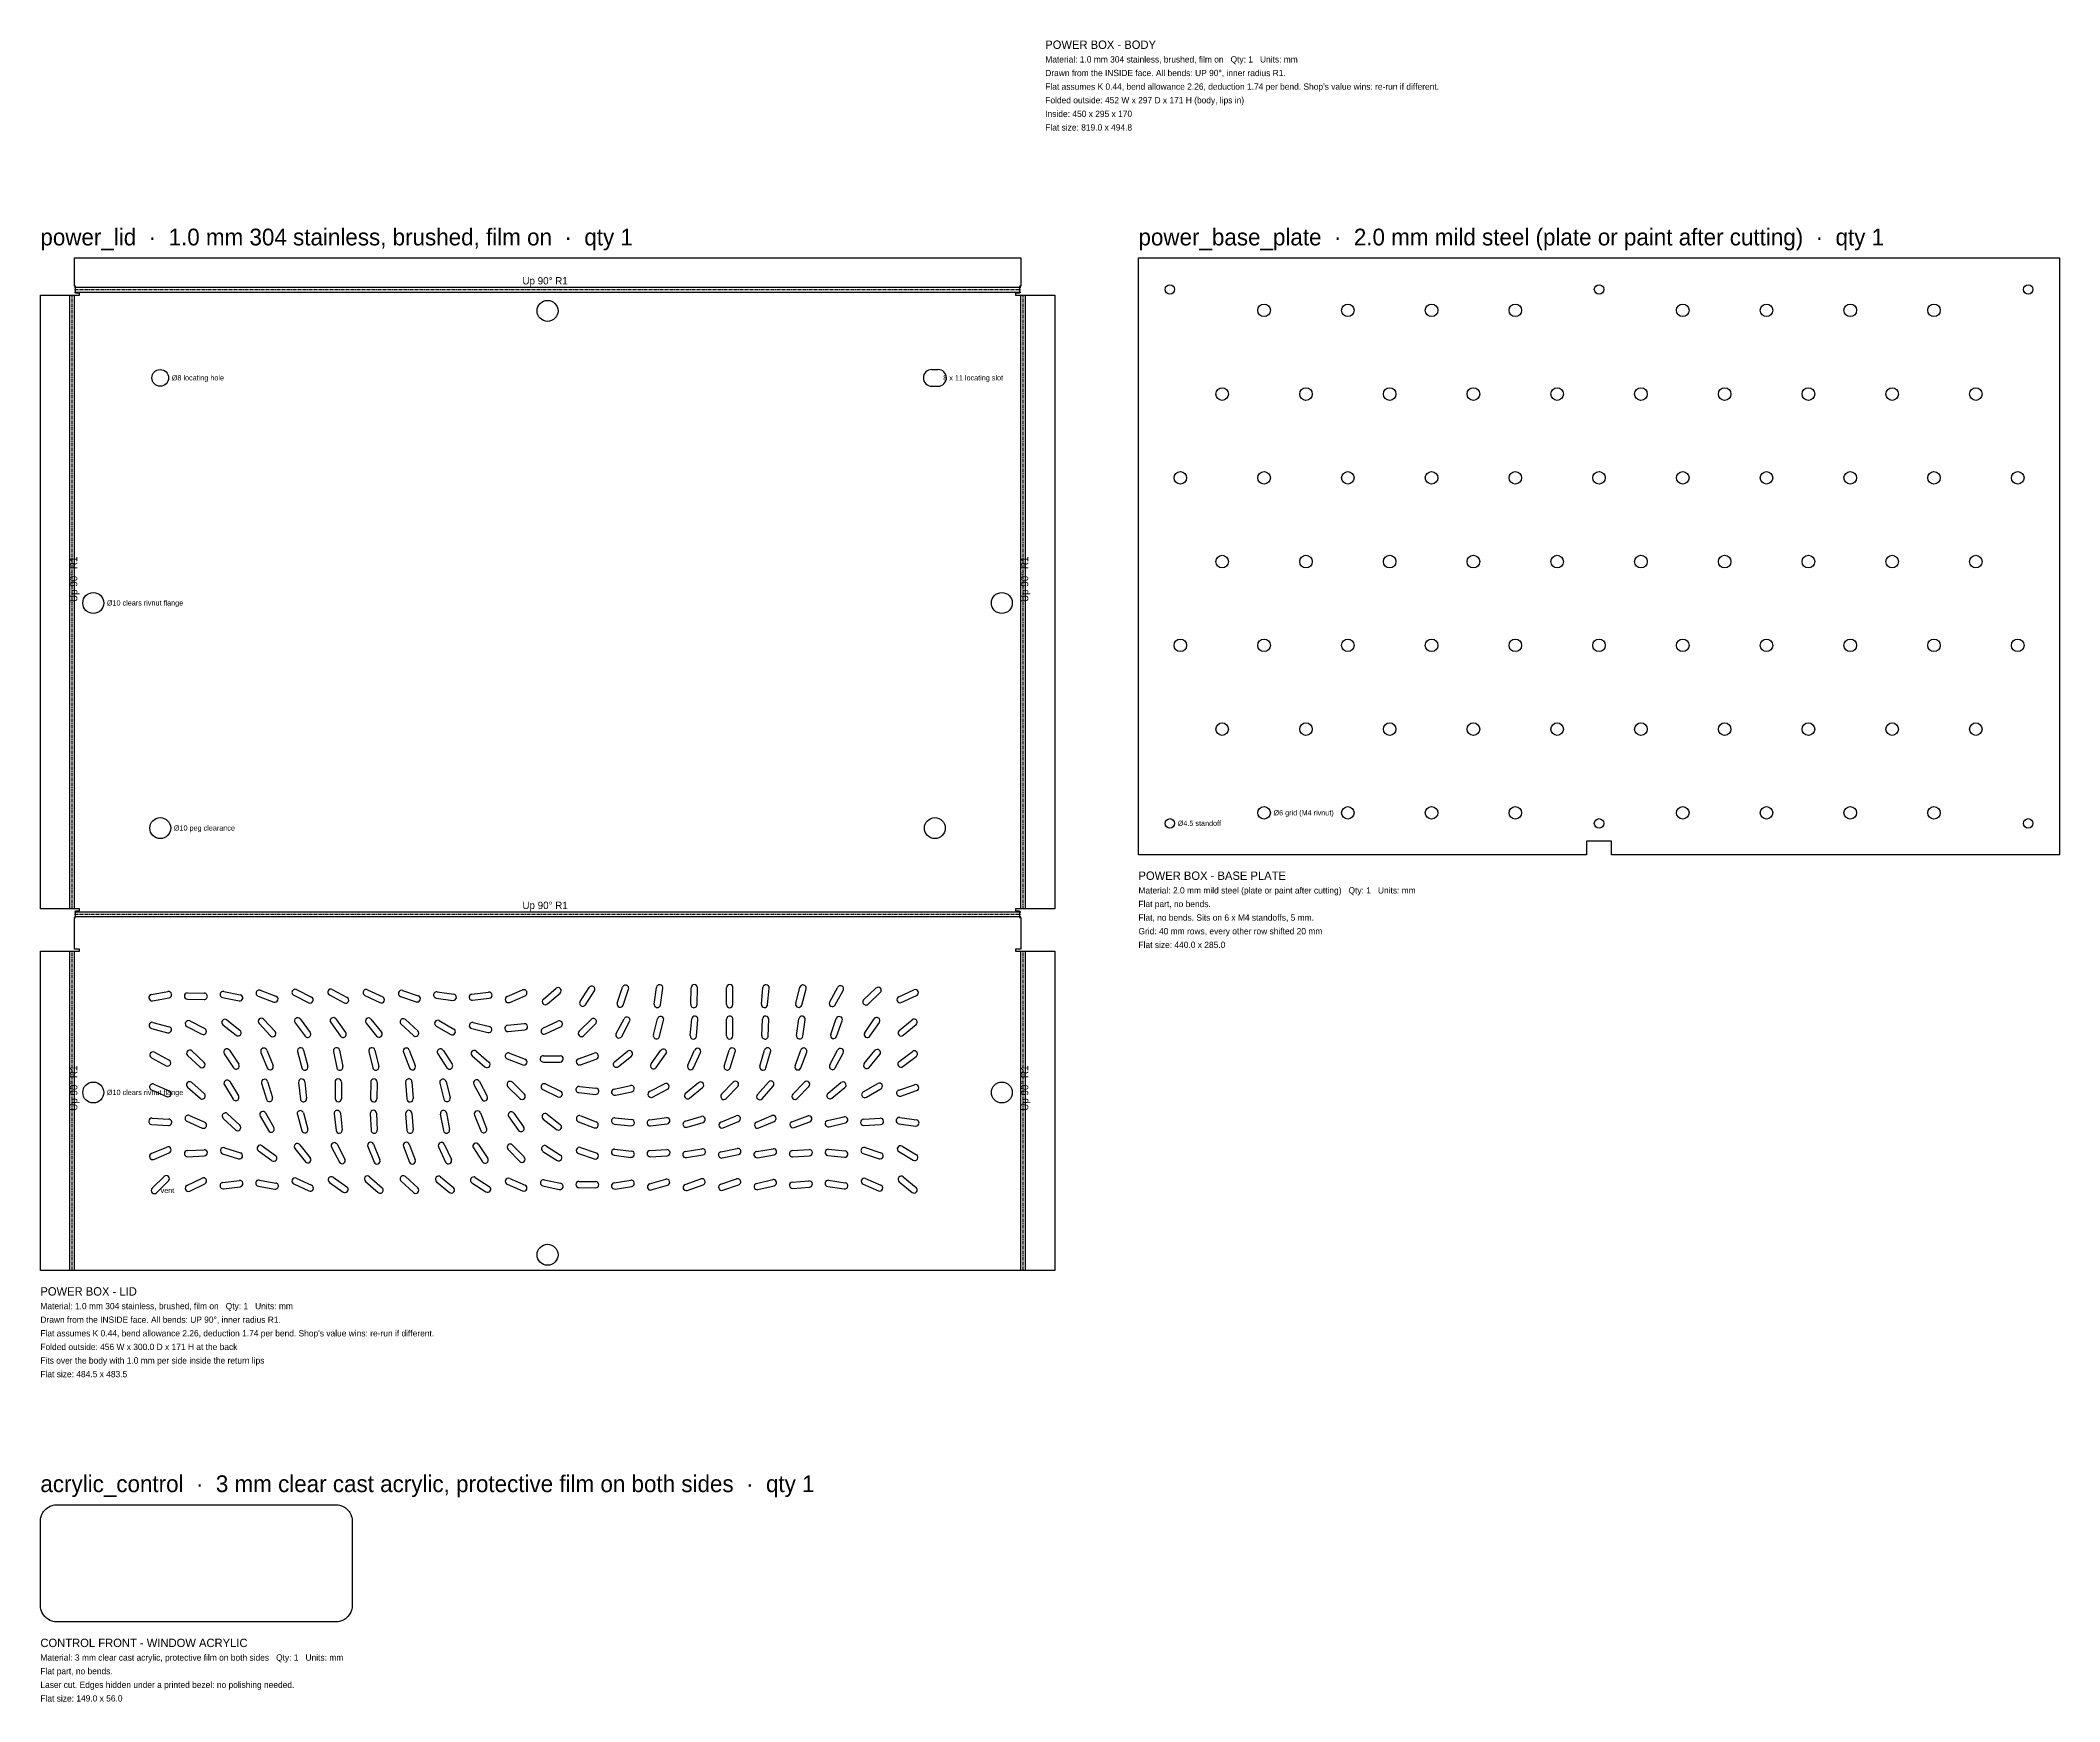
# Model space of a CAD drawing. Header units: millimetres. Extents: x 0 to 1608, y -1843 to 53.
# Drawn here: x 0 to 965, y -1843 to -1049 of the extents above; entities that cross this region are included whole.
import ezdxf

# ---------------------------------------------------------------- set-up
doc = ezdxf.new("R2010")
doc.units = ezdxf.units.MM
doc.linetypes.add('CENTER2', pattern=[2.541, 1.587, -0.318, 0.318, -0.318])
for name, color, linetype in [('Bend Center', 1, 'CENTER2'), ('Bend Notes', 3, 'CONTINUOUS'), ('Leaders', 5, 'CONTINUOUS'), ('Part Labels', 2, 'Continuous'), ('Title', 7, 'CONTINUOUS'), ('Visible', 7, 'CONTINUOUS'), ('Visible Narrow', 8, 'CONTINUOUS')]:
    doc.layers.add(name, color=color, linetype=linetype)

msp = doc.modelspace()

# ---------------------------------------------------------------- linework, layer by layer
at = {"layer": 'Bend Center'}
for p, q in [((15.13, -1464.05), (15.13, -1171.05)), ((16.26, -1168.41), (468.26, -1168.41)), ((469.39, -1464.05), (469.39, -1171.05)), ((16.26, -1466.68), (468.26, -1466.68)), ((15.13, -1636.81), (15.13, -1484.31)), ((469.39, -1636.81), (469.39, -1484.31))]:
    msp.add_line(p, q, dxfattribs=at)
at = {"layer": 'Visible'}
for p, q in [((16.26, -1166.78), (16.26, -1153.28)), ((16.26, -1153.28), (468.26, -1153.28)), ((468.26, -1153.28), (468.26, -1166.78)), ((524.52, -1438.28), (524.52, -1153.28)), ((524.52, -1153.28), (964.52, -1153.28)), ((964.52, -1153.28), (964.52, -1438.28)), ((16.76, -1166.78), (16.26, -1166.78)), ((16.76, -1170.05), (16.76, -1166.78)), ((468.26, -1166.78), (467.76, -1166.78)), ((467.76, -1166.78), (467.76, -1170.05)), ((0, -1464.05), (0, -1171.05)), ((0, -1171.05), (13.5, -1171.05)), ((13.5, -1171.05), (14, -1171.05)), ((14, -1171.05), (16.26, -1171.05)), ((16.26, -1171.05), (18.76, -1171.05)), ((18.76, -1170.05), (16.76, -1170.05)), ((18.76, -1171.05), (18.76, -1170.05)), ((467.76, -1170.05), (465.76, -1170.05)), ((465.76, -1170.05), (465.76, -1171.05)), ((465.76, -1171.05), (468.26, -1171.05)), ((468.26, -1171.05), (470.52, -1171.05)), ((470.52, -1171.05), (471.02, -1171.05)), ((471.02, -1171.05), (484.52, -1171.05)), ((484.52, -1171.05), (484.52, -1464.05)), ((425.76, -1206.55), (428.76, -1206.55)), ((425.76, -1214.55), (428.76, -1214.55)), ((750.52, -1431.78), (738.52, -1431.78)), ((738.52, -1431.78), (738.52, -1438.28)), ((750.52, -1438.28), (750.52, -1431.78)), ((738.52, -1438.28), (524.52, -1438.28)), ((964.52, -1438.28), (750.52, -1438.28)), ((13.5, -1464.05), (0, -1464.05)), ((14, -1464.05), (13.5, -1464.05)), ((16.26, -1464.05), (14, -1464.05)), ((18.76, -1464.05), (16.26, -1464.05)), ((16.76, -1468.31), (16.76, -1465.05)), ((16.76, -1465.05), (18.76, -1465.05)), ((18.76, -1465.05), (18.76, -1464.05)), ((468.26, -1464.05), (465.76, -1464.05)), ((465.76, -1464.05), (465.76, -1465.05)), ((465.76, -1465.05), (467.76, -1465.05)), ((467.76, -1465.05), (467.76, -1468.31)), ((470.52, -1464.05), (468.26, -1464.05)), ((471.02, -1464.05), (470.52, -1464.05)), ((484.52, -1464.05), (471.02, -1464.05)), ((16.26, -1483.31), (16.26, -1468.31)), ((16.26, -1468.31), (16.76, -1468.31)), ((467.76, -1468.31), (468.26, -1468.31)), ((468.26, -1468.31), (468.26, -1483.31)), ((0, -1636.81), (0, -1484.31)), ((0, -1484.31), (13.5, -1484.31)), ((13.5, -1484.31), (14, -1484.31)), ((14, -1484.31), (16.26, -1484.31)), ((18.76, -1483.31), (16.26, -1483.31)), ((16.26, -1484.31), (18.76, -1484.31)), ((18.76, -1484.31), (18.76, -1483.31)), ((468.26, -1483.31), (465.76, -1483.31)), ((465.76, -1483.31), (465.76, -1484.31)), ((465.76, -1484.31), (468.26, -1484.31)), ((468.26, -1484.31), (470.52, -1484.31)), ((470.52, -1484.31), (471.02, -1484.31)), ((471.02, -1484.31), (484.52, -1484.31)), ((484.52, -1484.31), (484.52, -1636.81)), ((53.06, -1505.02), (60.94, -1503.64)), ((70.29, -1504.24), (78.29, -1504.38)), ((87.64, -1503.54), (95.48, -1505.14)), ((105.04, -1503.01), (112.53, -1505.8)), ((122.34, -1502.69), (129.51, -1506.23)), ((139.45, -1502.59), (146.5, -1506.38)), ((156.31, -1502.72), (163.52, -1506.2)), ((172.96, -1503.1), (180.53, -1505.68)), ((189.5, -1503.78), (197.43, -1504.86)), ((206.12, -1504.78), (214.06, -1503.86)), ((222.99, -1506), (230.35, -1502.85)), ((240.25, -1507.27), (246.33, -1502.07)), ((242.2, -1509.55), (248.28, -1504.35)), ((257.83, -1508.35), (262.17, -1501.63)), ((260.35, -1509.98), (264.69, -1503.26)), ((275.57, -1509.12), (278.11, -1501.54)), ((278.41, -1510.08), (280.95, -1502.49)), ((293.24, -1509.57), (294.31, -1501.64)), ((296.21, -1509.97), (297.29, -1502.05)), ((310.65, -1509.77), (310.87, -1501.77)), ((313.65, -1509.85), (313.87, -1501.85)), ((327.72, -1509.79), (327.8, -1501.79)), ((330.72, -1509.82), (330.8, -1501.82)), ((344.41, -1509.66), (345.12, -1501.69)), ((347.4, -1509.93), (348.11, -1501.96)), ((360.79, -1509.29), (362.83, -1501.56)), ((363.69, -1510.06), (365.73, -1502.32)), ((377.02, -1508.58), (380.88, -1501.58)), ((379.64, -1510.03), (383.51, -1503.03)), ((393.33, -1507.48), (399.12, -1501.96)), ((395.4, -1509.65), (401.19, -1504.13)), ((410, -1506.08), (417.29, -1502.8)), ((53.58, -1507.98), (61.46, -1506.59)), ((70.24, -1507.24), (78.24, -1507.38)), ((87.04, -1506.47), (94.88, -1508.08)), ((103.99, -1505.82), (111.49, -1508.61)), ((121.01, -1505.38), (128.18, -1508.92)), ((138.03, -1505.24), (145.08, -1509.02)), ((155.01, -1505.42), (162.21, -1508.9)), ((171.99, -1505.94), (179.56, -1508.52)), ((189.1, -1506.75), (197.02, -1507.83)), ((206.46, -1507.76), (214.41, -1506.84)), ((224.18, -1508.76), (231.53, -1505.61)), ((411.23, -1508.82), (418.53, -1505.53)), ((53.01, -1521.22), (60.74, -1523.29)), ((53.78, -1518.33), (61.51, -1520.39)), ((70.02, -1520.33), (77.15, -1523.96)), ((71.38, -1517.66), (78.51, -1521.28)), ((87.19, -1519.52), (93.48, -1524.46)), ((89.04, -1517.16), (95.33, -1522.1)), ((104.44, -1518.89), (109.88, -1524.76)), ((106.65, -1516.85), (112.08, -1522.73)), ((121.65, -1518.52), (126.48, -1524.9)), ((124.05, -1516.71), (128.87, -1523.09)), ((138.71, -1518.43), (143.38, -1524.93)), ((141.15, -1516.68), (145.81, -1523.18)), ((155.58, -1518.65), (160.62, -1524.86)), ((157.91, -1516.76), (162.95, -1522.97)), ((172.3, -1519.2), (178.19, -1524.62)), ((174.34, -1516.99), (180.22, -1522.42)), ((189.05, -1520.11), (195.98, -1524.1)), ((190.55, -1517.51), (197.48, -1521.5)), ((206.02, -1521.33), (213.8, -1523.2)), ((206.73, -1518.41), (214.5, -1520.29)), ((223.14, -1519.68), (231.11, -1518.94)), ((223.42, -1522.67), (231.38, -1521.93)), ((240, -1521.15), (247.24, -1517.75)), ((241.28, -1523.87), (248.52, -1520.46)), ((257.36, -1522.54), (263.06, -1516.93)), ((259.46, -1524.68), (265.16, -1519.07)), ((275.05, -1523.63), (278.83, -1516.57)), ((277.7, -1525.04), (281.47, -1517.99)), ((292.82, -1524.32), (294.79, -1516.56)), ((295.73, -1525.05), (297.7, -1517.3)), ((310.43, -1524.67), (311.11, -1516.69)), ((313.42, -1524.92), (314.1, -1516.95)), ((327.72, -1524.79), (327.81, -1516.79)), ((330.71, -1524.82), (330.81, -1516.83)), ((344.63, -1524.75), (344.9, -1516.76)), ((347.63, -1524.86), (347.9, -1516.86)), ((361.19, -1524.55), (362.36, -1516.63)), ((364.16, -1524.98), (365.33, -1517.07)), ((377.52, -1524.08), (380.18, -1516.54)), ((380.35, -1525.08), (383.01, -1517.53)), ((393.79, -1523.29), (398.25, -1516.65)), ((396.28, -1524.96), (400.74, -1518.32)), ((410.22, -1522.19), (416.4, -1517.11)), ((412.13, -1524.51), (418.3, -1519.42)), ((54.44, -1532.6), (61.5, -1536.37)), ((72.35, -1531.99), (78.21, -1537.43)), ((87.81, -1533.29), (92.21, -1539.97)), ((90.31, -1531.64), (94.72, -1538.32)), ((105.37, -1532.67), (108.38, -1540.08)), ((108.14, -1531.54), (111.16, -1538.95)), ((122.81, -1532.31), (124.81, -1540.06)), ((125.71, -1531.56), (127.72, -1539.3)), ((139.99, -1532.19), (141.59, -1540.03)), ((142.93, -1531.59), (144.53, -1539.43)), ((156.86, -1532.27), (158.75, -1540.05)), ((159.77, -1531.57), (161.66, -1539.34)), ((173.42, -1532.61), (176.3, -1540.08)), ((176.22, -1531.54), (179.1, -1539)), ((189.81, -1533.29), (194.21, -1539.97)), ((192.32, -1531.64), (196.71, -1538.33)), ((208.19, -1532.07), (214.28, -1537.26)), ((224.07, -1532.96), (231.53, -1535.86)), ((256.99, -1535.76), (264.51, -1533.04)), ((274.2, -1537.13), (280.45, -1532.14)), ((291.71, -1538.18), (296.38, -1531.68)), ((294.15, -1539.93), (298.81, -1533.43)), ((309.25, -1538.84), (312.53, -1531.54)), ((311.99, -1540.07), (315.27, -1532.77)), ((326.62, -1539.17), (329.04, -1531.54)), ((329.48, -1540.07), (331.9, -1532.45)), ((343.7, -1539.23), (345.94, -1531.55)), ((346.58, -1540.07), (348.82, -1532.39)), ((360.49, -1539.06), (363.21, -1531.54)), ((363.31, -1540.08), (366.03, -1532.56)), ((377.07, -1538.64), (380.8, -1531.57)), ((379.72, -1540.04), (383.46, -1532.97)), ((393.57, -1537.96), (398.63, -1531.76)), ((410.17, -1537.04), (416.53, -1532.19)), ((53.03, -1535.24), (60.08, -1539.02)), ((70.31, -1534.19), (76.17, -1539.63)), ((206.24, -1534.36), (212.34, -1539.54)), ((222.99, -1535.76), (230.45, -1538.65)), ((240.25, -1537.27), (248.25, -1537.35)), ((240.28, -1534.27), (248.28, -1534.35)), ((258.01, -1538.58), (265.53, -1535.86)), ((276.07, -1539.48), (282.32, -1534.48)), ((395.9, -1539.86), (400.95, -1533.66)), ((411.99, -1539.43), (418.35, -1534.57)), ((53, -1550.57), (60.32, -1553.79)), ((54.2, -1547.83), (61.53, -1551.04)), ((70.28, -1549.27), (76.26, -1554.59)), ((72.27, -1547.03), (78.25, -1552.34)), ((87.9, -1548.17), (92.07, -1555)), ((90.46, -1546.61), (94.63, -1553.44)), ((105.66, -1547.42), (107.99, -1555.07)), ((108.54, -1546.54), (110.86, -1554.2)), ((123.34, -1546.99), (124.2, -1554.94)), ((126.33, -1546.67), (127.18, -1554.62)), ((140.76, -1546.81), (140.77, -1554.81)), ((143.76, -1546.81), (143.77, -1554.8)), ((157.8, -1546.79), (157.72, -1554.79)), ((160.8, -1546.82), (160.72, -1554.82)), ((174.48, -1546.93), (175.06, -1554.91)), ((177.47, -1546.71), (178.05, -1554.69)), ((190.84, -1547.29), (192.78, -1555.05)), ((193.75, -1546.56), (195.69, -1554.33)), ((207.05, -1547.99), (210.83, -1555.04)), ((209.69, -1546.57), (213.47, -1553.62)), ((223.35, -1549.08), (229.07, -1554.68)), ((225.45, -1546.94), (231.17, -1552.54)), ((240, -1550.46), (247.24, -1553.87)), ((241.29, -1547.74), (248.52, -1551.16)), ((257.13, -1551.89), (265.09, -1552.71)), ((257.44, -1548.9), (265.4, -1549.73)), ((274.04, -1550.18), (281.86, -1548.5)), ((274.67, -1553.12), (282.49, -1551.43)), ((291.02, -1551.32), (298.12, -1547.63)), ((292.41, -1553.98), (299.5, -1550.29)), ((308.21, -1552.16), (314.42, -1547.12)), ((310.1, -1554.49), (316.31, -1549.45)), ((325.41, -1552.65), (330.95, -1546.88)), ((327.57, -1554.73), (333.12, -1548.96)), ((342.48, -1552.8), (347.8, -1546.82)), ((344.72, -1554.79), (350.04, -1548.82)), ((359.4, -1552.64), (364.96, -1546.89)), ((361.56, -1554.73), (367.12, -1548.98)), ((376.22, -1552.2), (382.39, -1547.1)), ((378.13, -1554.51), (384.3, -1549.42)), ((393.05, -1551.52), (399.97, -1547.5)), ((394.55, -1554.11), (401.47, -1550.1)), ((409.99, -1550.69), (417.56, -1548.09)), ((410.96, -1553.52), (418.53, -1550.93)), ((89.38, -1561.97), (95.2, -1567.46)), ((107.61, -1561.59), (111.53, -1568.56)), ((122.74, -1562.36), (124.9, -1570.06)), ((125.63, -1561.55), (127.79, -1569.25)), ((140.32, -1562), (141.23, -1569.95)), ((143.3, -1561.66), (144.21, -1569.61)), ((157.58, -1561.88), (157.95, -1569.87)), ((160.58, -1561.74), (160.94, -1569.73)), ((174.48, -1561.93), (175.05, -1569.91)), ((177.47, -1561.71), (178.05, -1569.69)), ((191.04, -1562.16), (192.53, -1570.02)), ((193.99, -1561.6), (195.48, -1569.46)), ((210.17, -1561.54), (213.14, -1568.97)), ((226.12, -1561.69), (230.83, -1568.16)), ((242.02, -1562.17), (248.34, -1567.07)), ((53.18, -1567.06), (61.16, -1567.55)), ((53.36, -1564.06), (61.35, -1564.56)), ((70, -1565.57), (77.32, -1568.79)), ((71.21, -1562.82), (78.53, -1566.05)), ((87.32, -1564.16), (93.14, -1569.64)), ((104.99, -1563.06), (108.92, -1570.03)), ((207.39, -1562.65), (210.35, -1570.08)), ((223.7, -1563.45), (228.4, -1569.92)), ((240.18, -1564.54), (246.5, -1569.44)), ((256.99, -1565.76), (264.45, -1568.65)), ((258.08, -1562.96), (265.53, -1565.86)), ((274.13, -1566.9), (282.09, -1567.7)), ((274.43, -1563.92), (282.39, -1564.71)), ((291.1, -1564.83), (299.04, -1563.81)), ((291.49, -1567.81), (299.42, -1566.78)), ((308, -1565.54), (315.65, -1563.21)), ((308.87, -1568.41), (316.53, -1566.08)), ((324.99, -1565.94), (332.39, -1562.9)), ((326.13, -1568.71), (333.53, -1565.68)), ((341.99, -1566), (349.35, -1562.85)), ((343.18, -1568.76), (350.53, -1565.61)), ((358.99, -1565.76), (366.51, -1563.04)), ((360.01, -1568.58), (367.53, -1565.86)), ((376.03, -1565.24), (383.83, -1563.45)), ((376.7, -1568.16), (384.5, -1566.38)), ((393.18, -1564.54), (401.17, -1564.08)), ((393.35, -1567.53), (401.34, -1567.07)), ((410.1, -1566.76), (418.03, -1567.83)), ((410.5, -1563.79), (418.43, -1564.85)), ((52.99, -1581.01), (60.34, -1577.85)), ((54.18, -1583.77), (61.53, -1580.61)), ((70.2, -1579.5), (78.19, -1579.12)), ((87, -1581.03), (94.62, -1583.44)), ((87.9, -1578.17), (95.53, -1580.58)), ((104.14, -1579.67), (110.62, -1584.37)), ((105.9, -1577.24), (112.38, -1581.94)), ((121.58, -1578.63), (126.6, -1584.86)), ((123.92, -1576.75), (128.94, -1582.98)), ((139.06, -1577.98), (142.81, -1585.04)), ((141.71, -1576.57), (145.46, -1583.64)), ((156.38, -1577.66), (159.36, -1585.08)), ((159.16, -1576.54), (162.15, -1583.96)), ((173.43, -1577.61), (176.3, -1585.08)), ((176.23, -1576.54), (179.1, -1584)), ((190.21, -1577.82), (193.59, -1585.07)), ((192.93, -1576.55), (196.31, -1583.8)), ((206.82, -1578.28), (211.19, -1584.98)), ((209.33, -1576.64), (213.7, -1583.34)), ((223.39, -1579), (228.99, -1584.72)), ((225.54, -1576.9), (231.13, -1582.62)), ((240.08, -1579.92), (246.82, -1584.23)), ((241.7, -1577.39), (248.44, -1581.7)), ((256.99, -1580.91), (264.54, -1583.54)), ((257.98, -1578.07), (265.53, -1580.71)), ((274.11, -1581.81), (282.05, -1582.78)), ((274.47, -1578.83), (282.41, -1579.81)), ((291.19, -1579.51), (299.18, -1579.11)), ((308.07, -1579.97), (315.97, -1578.68)), ((308.55, -1582.93), (316.45, -1581.65)), ((325.04, -1580.14), (332.88, -1578.54)), ((325.64, -1583.08), (333.48, -1581.48)), ((342.07, -1579.99), (349.96, -1578.66)), ((342.57, -1582.95), (350.46, -1581.62)), ((359.18, -1579.56), (367.16, -1579.06)), ((376.44, -1578.91), (384.39, -1579.73)), ((393, -1581.02), (400.62, -1583.45)), ((393.91, -1578.16), (401.53, -1580.59)), ((410.05, -1580.07), (416.95, -1584.13)), ((411.58, -1577.48), (418.47, -1581.55)), ((70.34, -1582.49), (78.33, -1582.12)), ((291.34, -1582.5), (299.33, -1582.11)), ((359.36, -1582.55), (367.35, -1582.06)), ((376.13, -1581.89), (384.09, -1582.71)), ((53.36, -1597.56), (59.05, -1591.93)), ((55.48, -1599.69), (61.16, -1594.06)), ((70.01, -1596.21), (77.2, -1592.71)), ((71.32, -1598.91), (78.51, -1595.41)), ((87.11, -1594.82), (95.04, -1593.82)), ((87.48, -1597.79), (95.42, -1596.8)), ((104.06, -1596.58), (111.93, -1597.99)), ((104.59, -1593.63), (112.46, -1595.04)), ((121, -1595.5), (128.27, -1598.84)), ((122.25, -1592.78), (129.52, -1596.11)), ((138.13, -1594.72), (144.66, -1599.34)), ((139.86, -1592.27), (146.39, -1596.89)), ((155.27, -1594.29), (161.27, -1599.58)), ((157.25, -1592.04), (163.26, -1597.33)), ((172.31, -1594.19), (178.18, -1599.62)), ((174.34, -1591.99), (180.22, -1597.42)), ((189.22, -1594.41), (195.39, -1599.51)), ((191.14, -1592.1), (197.3, -1597.2)), ((206.09, -1594.91), (212.82, -1599.23)), ((207.71, -1592.38), (214.44, -1596.71)), ((222.99, -1595.62), (230.35, -1598.76)), ((224.17, -1592.86), (231.53, -1596)), ((240.04, -1596.44), (247.86, -1598.1)), ((240.66, -1593.51), (248.49, -1595.17)), ((257.24, -1597.25), (265.24, -1597.37)), ((257.28, -1594.25), (265.28, -1594.37)), ((274.08, -1594.94), (281.98, -1593.71)), ((274.54, -1597.91), (282.45, -1596.67)), ((291, -1595.47), (298.69, -1593.26)), ((291.83, -1598.35), (299.52, -1596.15)), ((307.99, -1595.73), (315.53, -1593.06)), ((308.99, -1598.56), (316.53, -1595.89)), ((324.99, -1595.67), (332.57, -1593.1)), ((325.95, -1598.51), (333.53, -1595.94)), ((342.02, -1595.29), (349.8, -1593.41)), ((342.72, -1598.2), (350.5, -1596.33)), ((359.16, -1594.61), (367.14, -1594.01)), ((359.38, -1597.6), (367.36, -1597.01)), ((376.09, -1596.71), (384, -1597.88)), ((376.52, -1593.74), (384.44, -1594.91)), ((393, -1595.6), (400.34, -1598.77)), ((394.19, -1592.84), (401.53, -1596.02)), ((410.22, -1594.43), (416.4, -1599.5)), ((412.12, -1592.11), (418.31, -1597.18)), ((14, -1636.81), (0, -1636.81)), ((16.26, -1636.81), (14, -1636.81)), ((468.26, -1636.81), (16.26, -1636.81)), ((470.52, -1636.81), (468.26, -1636.81)), ((484.52, -1636.81), (470.52, -1636.81)), ((0.01, -1756.37), (0.11, -1755.39)), ((0.11, -1755.39), (0.23, -1754.82)), ((0.23, -1754.82), (0.51, -1753.88)), ((0.51, -1753.88), (0.73, -1753.34)), ((0.73, -1753.34), (1.2, -1752.47)), ((1.2, -1752.47), (1.52, -1751.98)), ((1.52, -1751.98), (2.15, -1751.22)), ((2.15, -1751.22), (2.56, -1750.81)), ((2.56, -1750.81), (3.32, -1750.19)), ((3.32, -1750.19), (3.81, -1749.86)), ((3.81, -1749.86), (4.67, -1749.4)), ((4.67, -1749.4), (5.22, -1749.17)), ((5.22, -1749.17), (6.15, -1748.89)), ((6.15, -1748.89), (6.73, -1748.77)), ((6.73, -1748.77), (7.71, -1748.68)), ((7.71, -1748.68), (8, -1748.66)), ((8, -1748.66), (141, -1748.66)), ((141, -1748.66), (141.29, -1748.68)), ((141.29, -1748.68), (142.27, -1748.77)), ((142.27, -1748.77), (142.85, -1748.89)), ((142.85, -1748.89), (143.78, -1749.17)), ((143.78, -1749.17), (144.33, -1749.4)), ((144.33, -1749.4), (145.19, -1749.86)), ((145.19, -1749.86), (145.68, -1750.19)), ((145.68, -1750.19), (146.44, -1750.81)), ((146.44, -1750.81), (146.85, -1751.22)), ((146.85, -1751.22), (147.48, -1751.98)), ((147.48, -1751.98), (147.8, -1752.47)), ((147.8, -1752.47), (148.27, -1753.34)), ((148.27, -1753.34), (148.49, -1753.88)), ((148.49, -1753.88), (148.77, -1754.82)), ((148.77, -1754.82), (148.89, -1755.39)), ((148.89, -1755.39), (148.99, -1756.37)), ((0, -1756.66), (0.01, -1756.37)), ((0, -1796.66), (0, -1756.66)), ((148.99, -1756.37), (149, -1756.66)), ((149, -1756.66), (149, -1796.66)), ((0.01, -1796.96), (0, -1796.66)), ((0.11, -1797.93), (0.01, -1796.96)), ((0.23, -1798.51), (0.11, -1797.93)), ((0.51, -1799.45), (0.23, -1798.51)), ((0.73, -1799.99), (0.51, -1799.45)), ((1.2, -1800.86), (0.73, -1799.99)), ((1.52, -1801.34), (1.2, -1800.86)), ((2.15, -1802.1), (1.52, -1801.34)), ((2.56, -1802.52), (2.15, -1802.1)), ((3.32, -1803.14), (2.56, -1802.52)), ((3.81, -1803.47), (3.32, -1803.14)), ((4.67, -1803.93), (3.81, -1803.47)), ((145.19, -1803.47), (144.33, -1803.93)), ((145.68, -1803.14), (145.19, -1803.47)), ((146.44, -1802.52), (145.68, -1803.14)), ((146.85, -1802.1), (146.44, -1802.52)), ((147.48, -1801.34), (146.85, -1802.1)), ((147.8, -1800.86), (147.48, -1801.34)), ((148.27, -1799.99), (147.8, -1800.86)), ((148.49, -1799.45), (148.27, -1799.99)), ((148.77, -1798.51), (148.49, -1799.45)), ((148.89, -1797.93), (148.77, -1798.51)), ((148.99, -1796.96), (148.89, -1797.93)), ((149, -1796.66), (148.99, -1796.96)), ((5.22, -1804.15), (4.67, -1803.93)), ((6.15, -1804.44), (5.22, -1804.15)), ((6.73, -1804.55), (6.15, -1804.44)), ((7.71, -1804.65), (6.73, -1804.55)), ((8, -1804.66), (7.71, -1804.65)), ((141, -1804.66), (8, -1804.66)), ((141.29, -1804.65), (141, -1804.66)), ((142.27, -1804.55), (141.29, -1804.65)), ((142.85, -1804.44), (142.27, -1804.55)), ((143.78, -1804.15), (142.85, -1804.44)), ((144.33, -1803.93), (143.78, -1804.15))]:
    msp.add_line(p, q, dxfattribs=at)
for centre, radius in [((539.52, -1168.28), 2.25), ((744.52, -1168.28), 2.25), ((949.52, -1168.28), 2.25), ((242.26, -1178.55), 5), ((584.52, -1178.28), 3), ((624.52, -1178.28), 3), ((664.52, -1178.28), 3), ((704.52, -1178.28), 3), ((784.52, -1178.28), 3), ((824.52, -1178.28), 3), ((864.52, -1178.28), 3), ((904.52, -1178.28), 3), ((57.26, -1210.55), 4), ((564.52, -1218.28), 3), ((604.52, -1218.28), 3), ((644.52, -1218.28), 3), ((684.52, -1218.28), 3), ((724.52, -1218.28), 3), ((764.52, -1218.28), 3), ((804.52, -1218.28), 3), ((844.52, -1218.28), 3), ((884.52, -1218.28), 3), ((924.52, -1218.28), 3), ((544.52, -1258.28), 3), ((584.52, -1258.28), 3), ((624.52, -1258.28), 3), ((664.52, -1258.28), 3), ((704.52, -1258.28), 3), ((744.52, -1258.28), 3), ((784.52, -1258.28), 3), ((824.52, -1258.28), 3), ((864.52, -1258.28), 3), ((904.52, -1258.28), 3), ((944.52, -1258.28), 3), ((564.52, -1298.28), 3), ((604.52, -1298.28), 3), ((644.52, -1298.28), 3), ((684.52, -1298.28), 3), ((724.52, -1298.28), 3), ((764.52, -1298.28), 3), ((804.52, -1298.28), 3), ((844.52, -1298.28), 3), ((884.52, -1298.28), 3), ((924.52, -1298.28), 3), ((25.26, -1318.05), 5), ((459.26, -1318.05), 5), ((544.52, -1338.28), 3), ((584.52, -1338.28), 3), ((624.52, -1338.28), 3), ((664.52, -1338.28), 3), ((704.52, -1338.28), 3), ((744.52, -1338.28), 3), ((784.52, -1338.28), 3), ((824.52, -1338.28), 3), ((864.52, -1338.28), 3), ((904.52, -1338.28), 3), ((944.52, -1338.28), 3), ((564.52, -1378.28), 3), ((604.52, -1378.28), 3), ((644.52, -1378.28), 3), ((684.52, -1378.28), 3), ((724.52, -1378.28), 3), ((764.52, -1378.28), 3), ((804.52, -1378.28), 3), ((844.52, -1378.28), 3), ((884.52, -1378.28), 3), ((924.52, -1378.28), 3), ((584.52, -1418.28), 3), ((624.52, -1418.28), 3), ((664.52, -1418.28), 3), ((704.52, -1418.28), 3), ((784.52, -1418.28), 3), ((824.52, -1418.28), 3), ((864.52, -1418.28), 3), ((904.52, -1418.28), 3), ((57.26, -1425.55), 5), ((427.26, -1425.55), 5), ((539.52, -1423.28), 2.25), ((744.52, -1423.28), 2.25), ((949.52, -1423.28), 2.25), ((25.26, -1551.81), 5), ((459.26, -1551.81), 5), ((242.26, -1629.31), 5)]:
    msp.add_circle(centre, radius, dxfattribs=at)
for centre, radius, start, end in [((425.76, -1210.55), 4, 90, 270), ((428.76, -1210.55), 4, 270, 90), ((61.2, -1505.11), 1.5, 280, 100), ((70.26, -1505.74), 1.5, 89.0263, 269.0263), ((78.26, -1505.88), 1.5, 269.0263, 89.0263), ((87.34, -1505), 1.5, 78.4258, 258.4258), ((104.51, -1504.41), 1.5, 69.5885, 249.5885), ((121.68, -1504.04), 1.5, 63.7277, 243.7277), ((138.74, -1503.91), 1.5, 61.7589, 241.7589), ((155.66, -1504.07), 1.5, 64.2083, 244.2083), ((172.48, -1504.52), 1.5, 71.1577, 251.1577), ((189.3, -1505.27), 1.5, 82.232, 262.232), ((214.24, -1505.35), 1.5, 276.6309, 96.6309), ((230.94, -1504.23), 1.5, 293.2005, 113.2005), ((247.3, -1503.21), 1.5, 310.5405, 130.5405), ((263.43, -1502.45), 1.5, 327.1333, 147.1333), ((279.53, -1502.01), 1.5, 341.4869, 161.4869), ((295.8, -1501.84), 1.5, 352.2746, 172.2746), ((312.37, -1501.81), 1.5, 358.4605, 178.4605), ((329.3, -1501.81), 1.5, 359.3976, 179.3976), ((346.62, -1501.82), 1.5, 354.8905, 174.8905), ((364.28, -1501.94), 1.5, 345.2149, 165.2149), ((382.2, -1502.31), 1.5, 331.0942, 151.0942), ((400.16, -1503.05), 1.5, 313.6335, 133.6335), ((417.91, -1504.17), 1.5, 294.2183, 114.2183), ((53.32, -1506.5), 1.5, 100, 280), ((95.18, -1506.61), 1.5, 258.4258, 78.4258), ((112.01, -1507.2), 1.5, 249.5885, 69.5885), ((128.85, -1507.58), 1.5, 243.7277, 63.7277), ((145.79, -1507.7), 1.5, 241.7589, 61.7589), ((162.86, -1507.55), 1.5, 244.2083, 64.2083), ((180.05, -1507.1), 1.5, 251.1577, 71.1577), ((197.23, -1506.35), 1.5, 262.232, 82.232), ((206.29, -1506.27), 1.5, 96.6309, 276.6309), ((223.59, -1507.38), 1.5, 113.2005, 293.2005), ((241.22, -1508.41), 1.5, 130.5405, 310.5405), ((259.09, -1509.17), 1.5, 147.1333, 327.1333), ((276.99, -1509.6), 1.5, 161.4869, 341.4869), ((294.72, -1509.77), 1.5, 172.2746, 352.2746), ((312.15, -1509.81), 1.5, 178.4605, 358.4605), ((329.22, -1509.81), 1.5, 179.3976, 359.3976), ((345.91, -1509.79), 1.5, 174.8905, 354.8905), ((362.24, -1509.67), 1.5, 165.2149, 345.2149), ((378.33, -1509.31), 1.5, 151.0942, 331.0942), ((394.37, -1508.57), 1.5, 133.6335, 313.6335), ((410.61, -1507.45), 1.5, 114.2183, 294.2183), ((53.4, -1519.77), 1.5, 75.042, 255.042), ((61.13, -1521.84), 1.5, 255.042, 75.042), ((70.7, -1519), 1.5, 63.063, 243.063), ((77.83, -1522.62), 1.5, 243.063, 63.063), ((88.12, -1518.34), 1.5, 51.8395, 231.8395), ((94.41, -1523.28), 1.5, 231.8395, 51.8395), ((105.55, -1517.87), 1.5, 42.7709, 222.7709), ((110.98, -1523.74), 1.5, 222.7709, 42.7709), ((122.85, -1517.62), 1.5, 37.0736, 217.0736), ((127.67, -1524), 1.5, 217.0736, 37.0736), ((139.93, -1517.56), 1.5, 35.6609, 215.6609), ((144.59, -1524.06), 1.5, 215.6609, 35.6609), ((156.74, -1517.7), 1.5, 39.0507, 219.0507), ((161.78, -1523.91), 1.5, 219.0507, 39.0507), ((173.32, -1518.1), 1.5, 47.311, 227.311), ((179.2, -1523.52), 1.5, 227.311, 47.311), ((189.8, -1518.81), 1.5, 60.0475, 240.0475), ((196.73, -1522.8), 1.5, 240.0475, 60.0475), ((206.37, -1519.87), 1.5, 76.4351, 256.4351), ((214.15, -1521.75), 1.5, 256.4351, 76.4351), ((223.28, -1521.18), 1.5, 95.291, 275.291), ((231.24, -1520.44), 1.5, 275.291, 95.291), ((240.64, -1522.51), 1.5, 115.1809, 295.1809), ((247.88, -1519.11), 1.5, 295.1809, 115.1809), ((258.41, -1523.61), 1.5, 134.5499, 314.5499), ((264.11, -1518), 1.5, 314.5499, 134.5499), ((276.38, -1524.33), 1.5, 151.865, 331.865), ((280.15, -1517.28), 1.5, 331.865, 151.865), ((296.25, -1516.93), 1.5, 345.7558, 165.7558), ((312.6, -1516.82), 1.5, 355.1409, 175.1409), ((329.31, -1516.81), 1.5, 359.3261, 179.3261), ((346.4, -1516.81), 1.5, 358.0681, 178.0681), ((363.85, -1516.85), 1.5, 351.5949, 171.5949), ((381.59, -1517.03), 1.5, 340.5825, 160.5825), ((395.03, -1524.13), 1.5, 146.0904, 326.0904), ((399.49, -1517.49), 1.5, 326.0904, 146.0904), ((411.17, -1523.35), 1.5, 129.4604, 309.4604), ((417.35, -1518.27), 1.5, 309.4604, 129.4604), ((53.73, -1533.92), 1.5, 61.8501, 241.8501), ((71.33, -1533.09), 1.5, 47.1398, 227.1398), ((89.06, -1532.47), 1.5, 33.4196, 213.4196), ((106.76, -1532.1), 1.5, 22.1254, 202.1254), ((124.26, -1531.93), 1.5, 14.5066, 194.5066), ((141.46, -1531.89), 1.5, 11.5047, 191.5047), ((158.32, -1531.92), 1.5, 13.6612, 193.6612), ((174.82, -1532.07), 1.5, 21.062, 201.062), ((191.06, -1532.47), 1.5, 33.3254, 213.3254), ((207.21, -1533.22), 1.5, 49.6337, 229.6337), ((223.53, -1534.36), 1.5, 68.8049, 248.8049), ((265.02, -1534.45), 1.5, 289.8541, 109.8541), ((281.39, -1533.31), 1.5, 308.6179, 128.6179), ((294.28, -1524.68), 1.5, 165.7558, 345.7558), ((297.6, -1532.56), 1.5, 324.2998, 144.2998), ((311.92, -1524.79), 1.5, 175.1409, 355.1409), ((313.9, -1532.16), 1.5, 335.7919, 155.7919), ((329.21, -1524.81), 1.5, 179.3261, 359.3261), ((330.47, -1532), 1.5, 342.3691, 162.3691), ((346.13, -1524.81), 1.5, 178.0681, 358.0681), ((347.38, -1531.97), 1.5, 343.7528, 163.7528), ((362.68, -1524.76), 1.5, 171.5949, 351.5949), ((364.62, -1532.05), 1.5, 340.1321, 160.1321), ((378.93, -1524.58), 1.5, 160.5825, 340.5825), ((382.13, -1532.27), 1.5, 332.1411, 152.1411), ((399.79, -1532.71), 1.5, 320.7946, 140.7946), ((417.44, -1533.38), 1.5, 307.3883, 127.3883), ((60.79, -1537.69), 1.5, 241.8501, 61.8501), ((77.19, -1538.53), 1.5, 227.1398, 47.1398), ((93.47, -1539.15), 1.5, 213.4196, 33.4196), ((109.77, -1539.51), 1.5, 202.1254, 22.1254), ((126.26, -1539.68), 1.5, 194.5066, 14.5066), ((143.06, -1539.73), 1.5, 191.5047, 11.5047), ((160.21, -1539.69), 1.5, 193.6612, 13.6612), ((177.7, -1539.54), 1.5, 201.062, 21.062), ((195.46, -1539.15), 1.5, 213.3254, 33.3254), ((213.31, -1538.4), 1.5, 229.6337, 49.6337), ((230.99, -1537.25), 1.5, 248.8049, 68.8049), ((240.26, -1535.77), 1.5, 89.4001, 269.4001), ((248.26, -1535.85), 1.5, 269.4001, 89.4001), ((257.5, -1537.17), 1.5, 109.8541, 289.8541), ((275.14, -1538.3), 1.5, 128.6179, 308.6179), ((292.93, -1539.06), 1.5, 144.2998, 324.2998), ((310.62, -1539.46), 1.5, 155.7919, 335.7919), ((328.05, -1539.62), 1.5, 162.3691, 342.3691), ((345.14, -1539.65), 1.5, 163.7528, 343.7528), ((361.9, -1539.57), 1.5, 160.1321, 340.1321), ((378.39, -1539.34), 1.5, 152.1411, 332.1411), ((394.73, -1538.91), 1.5, 140.7946, 320.7946), ((411.08, -1538.24), 1.5, 127.3883, 307.3883), ((53.6, -1549.2), 1.5, 66.3231, 246.3231), ((60.93, -1552.41), 1.5, 246.3231, 66.3231), ((71.27, -1548.15), 1.5, 48.3767, 228.3767), ((77.25, -1553.46), 1.5, 228.3767, 48.3767), ((89.18, -1547.39), 1.5, 31.4022, 211.4022), ((107.1, -1546.98), 1.5, 16.8835, 196.8835), ((124.84, -1546.83), 1.5, 6.1174, 186.1174), ((142.26, -1546.81), 1.5, 0.0917, 180.0917), ((159.3, -1546.81), 1.5, 359.3924, 179.3924), ((175.97, -1546.82), 1.5, 4.1476, 184.1476), ((192.29, -1546.93), 1.5, 14.0146, 194.0146), ((208.37, -1547.28), 1.5, 28.2107, 208.2107), ((224.4, -1548.01), 1.5, 45.5853, 225.5853), ((230.12, -1553.61), 1.5, 225.5853, 45.5853), ((240.64, -1549.1), 1.5, 64.7258, 244.7258), ((247.88, -1552.52), 1.5, 244.7258, 64.7258), ((257.28, -1550.4), 1.5, 84.0885, 264.0885), ((265.24, -1551.22), 1.5, 264.0885, 84.0885), ((274.35, -1551.65), 1.5, 102.1404, 282.1404), ((282.17, -1549.97), 1.5, 282.1404, 102.1404), ((291.71, -1552.65), 1.5, 117.5005, 297.5005), ((298.81, -1548.96), 1.5, 297.5005, 117.5005), ((309.16, -1553.33), 1.5, 129.0653, 309.0653), ((315.37, -1548.29), 1.5, 309.0653, 129.0653), ((326.49, -1553.69), 1.5, 136.1088, 316.1088), ((332.04, -1547.92), 1.5, 316.1088, 136.1088), ((343.6, -1553.8), 1.5, 138.3456, 318.3456), ((348.92, -1547.82), 1.5, 318.3456, 138.3456), ((360.48, -1553.68), 1.5, 135.9521, 315.9521), ((366.04, -1547.93), 1.5, 315.9521, 135.9521), ((377.18, -1553.35), 1.5, 129.5444, 309.5444), ((383.35, -1548.26), 1.5, 309.5444, 129.5444), ((393.8, -1552.81), 1.5, 120.1141, 300.1141), ((400.72, -1548.8), 1.5, 300.1141, 120.1141), ((410.48, -1552.1), 1.5, 108.9284, 288.9284), ((418.05, -1549.51), 1.5, 288.9284, 108.9284), ((88.35, -1563.06), 1.5, 46.6896, 226.6896), ((93.35, -1554.22), 1.5, 211.4022, 31.4022), ((106.3, -1562.32), 1.5, 29.3892, 209.3892), ((109.42, -1554.63), 1.5, 196.8835, 16.8835), ((124.18, -1561.96), 1.5, 15.6571, 195.6571), ((125.69, -1554.78), 1.5, 186.1174, 6.1174), ((141.81, -1561.83), 1.5, 6.5251, 186.5251), ((142.27, -1554.81), 1.5, 180.0917, 0.0917), ((159.08, -1561.81), 1.5, 2.6246, 182.6246), ((159.22, -1554.81), 1.5, 179.3924, 359.3924), ((175.97, -1561.82), 1.5, 4.1311, 184.1311), ((176.55, -1554.8), 1.5, 184.1476, 4.1476), ((192.52, -1561.88), 1.5, 10.7496, 190.7496), ((194.23, -1554.69), 1.5, 194.0146, 14.0146), ((208.78, -1562.09), 1.5, 21.7453, 201.7453), ((212.15, -1554.33), 1.5, 208.2107, 28.2107), ((224.91, -1562.57), 1.5, 36.0147, 216.0147), ((241.1, -1563.36), 1.5, 52.191, 232.191), ((53.27, -1565.56), 1.5, 86.4609, 266.4609), ((61.25, -1566.05), 1.5, 266.4609, 86.4609), ((70.6, -1564.19), 1.5, 66.2207, 246.2207), ((77.92, -1567.42), 1.5, 246.2207, 66.2207), ((94.17, -1568.55), 1.5, 226.6896, 46.6896), ((110.22, -1569.29), 1.5, 209.3892, 29.3892), ((126.34, -1569.66), 1.5, 195.6571, 15.6571), ((142.72, -1569.78), 1.5, 186.5251, 6.5251), ((159.45, -1569.8), 1.5, 182.6246, 2.6246), ((176.55, -1569.8), 1.5, 184.1311, 4.1311), ((194.01, -1569.74), 1.5, 190.7496, 10.7496), ((211.74, -1569.52), 1.5, 201.7453, 21.7453), ((229.61, -1569.04), 1.5, 216.0147, 36.0147), ((247.42, -1568.26), 1.5, 232.191, 52.191), ((257.53, -1564.36), 1.5, 68.7741, 248.7741), ((264.99, -1567.26), 1.5, 248.7741, 68.7741), ((274.28, -1565.41), 1.5, 84.2719, 264.2719), ((282.24, -1566.21), 1.5, 264.2719, 84.2719), ((291.29, -1566.32), 1.5, 97.3409, 277.3409), ((299.23, -1565.3), 1.5, 277.3409, 97.3409), ((308.43, -1566.97), 1.5, 106.9116, 286.9116), ((316.09, -1564.64), 1.5, 286.9116, 106.9116), ((325.56, -1567.32), 1.5, 112.2874, 292.2874), ((332.96, -1564.29), 1.5, 292.2874, 112.2874), ((342.59, -1567.38), 1.5, 113.2071, 293.2071), ((349.94, -1564.23), 1.5, 293.2071, 113.2071), ((359.5, -1567.17), 1.5, 109.8668, 289.8668), ((367.02, -1564.45), 1.5, 289.8668, 109.8668), ((376.36, -1566.7), 1.5, 102.8965, 282.8965), ((384.16, -1564.91), 1.5, 282.8965, 102.8965), ((393.27, -1566.04), 1.5, 93.2959, 273.2959), ((401.26, -1565.58), 1.5, 273.2959, 93.2959), ((410.3, -1565.27), 1.5, 82.3349, 262.3349), ((418.23, -1566.34), 1.5, 262.3349, 82.3349), ((53.59, -1582.39), 1.5, 113.2589, 293.2589), ((60.94, -1579.23), 1.5, 293.2589, 113.2589), ((70.27, -1581), 1.5, 92.6929, 272.6929), ((78.26, -1580.62), 1.5, 272.6929, 92.6929), ((87.45, -1579.6), 1.5, 72.446, 252.446), ((95.08, -1582.01), 1.5, 252.446, 72.446), ((105.02, -1578.46), 1.5, 54.0505, 234.0505), ((122.75, -1577.69), 1.5, 38.8602, 218.8602), ((140.39, -1577.27), 1.5, 27.9282, 207.9282), ((157.77, -1577.1), 1.5, 21.9126, 201.9126), ((174.83, -1577.07), 1.5, 21.0199, 201.0199), ((191.57, -1577.18), 1.5, 24.9904, 204.9904), ((208.08, -1577.46), 1.5, 33.1285, 213.1285), ((224.46, -1577.95), 1.5, 44.3726, 224.3726), ((240.89, -1578.65), 1.5, 57.4005, 237.4005), ((247.63, -1582.96), 1.5, 237.4005, 57.4005), ((257.49, -1579.49), 1.5, 70.7585, 250.7585), ((265.04, -1582.13), 1.5, 250.7585, 70.7585), ((274.29, -1580.32), 1.5, 83.002, 263.002), ((282.23, -1581.29), 1.5, 263.002, 83.002), ((291.27, -1581.01), 1.5, 92.8354, 272.8354), ((299.26, -1580.61), 1.5, 272.8354, 92.8354), ((308.31, -1581.45), 1.5, 99.2369, 279.2369), ((316.21, -1580.17), 1.5, 279.2369, 99.2369), ((325.34, -1581.61), 1.5, 101.5563, 281.5563), ((333.18, -1580.01), 1.5, 281.5563, 101.5563), ((342.32, -1581.47), 1.5, 99.5779, 279.5779), ((350.21, -1580.14), 1.5, 279.5779, 99.5779), ((359.27, -1581.05), 1.5, 93.5401, 273.5401), ((367.25, -1580.56), 1.5, 273.5401, 93.5401), ((376.28, -1580.4), 1.5, 84.1127, 264.1127), ((384.24, -1581.22), 1.5, 264.1127, 84.1127), ((393.45, -1579.59), 1.5, 72.3317, 252.3317), ((401.07, -1582.02), 1.5, 252.3317, 72.3317), ((410.82, -1578.78), 1.5, 59.4991, 239.4991), ((417.71, -1582.84), 1.5, 239.4991, 59.4991), ((111.5, -1583.16), 1.5, 234.0505, 54.0505), ((127.77, -1583.92), 1.5, 218.8602, 38.8602), ((144.14, -1584.34), 1.5, 207.9282, 27.9282), ((160.75, -1584.52), 1.5, 201.9126, 21.9126), ((177.7, -1584.54), 1.5, 201.0199, 21.0199), ((194.95, -1584.43), 1.5, 204.9904, 24.9904), ((212.45, -1584.16), 1.5, 213.1285, 33.1285), ((230.06, -1583.67), 1.5, 224.3726, 44.3726), ((54.42, -1598.62), 1.5, 134.7347, 314.7347), ((60.1, -1592.99), 1.5, 314.7347, 134.7347), ((70.67, -1597.56), 1.5, 115.9564, 295.9564), ((77.86, -1594.06), 1.5, 295.9564, 115.9564), ((87.29, -1596.31), 1.5, 97.1546, 277.1546), ((95.23, -1595.31), 1.5, 277.1546, 97.1546), ((104.32, -1595.1), 1.5, 79.8404, 259.8404), ((112.2, -1596.51), 1.5, 259.8404, 79.8404), ((121.63, -1594.14), 1.5, 65.3515, 245.3515), ((128.9, -1597.48), 1.5, 245.3515, 65.3515), ((139, -1593.5), 1.5, 54.7308, 234.7308), ((145.53, -1598.12), 1.5, 234.7308, 54.7308), ((156.26, -1593.16), 1.5, 48.6318, 228.6318), ((162.26, -1598.45), 1.5, 228.6318, 48.6318), ((173.32, -1593.09), 1.5, 47.2621, 227.2621), ((179.2, -1598.52), 1.5, 227.2621, 47.2621), ((190.18, -1593.26), 1.5, 50.3693, 230.3693), ((196.34, -1598.36), 1.5, 230.3693, 50.3693), ((206.9, -1593.64), 1.5, 57.2703, 237.2703), ((213.63, -1597.97), 1.5, 237.2703, 57.2703), ((223.58, -1594.24), 1.5, 66.9217, 246.9217), ((230.94, -1597.38), 1.5, 246.9217, 66.9217), ((240.35, -1594.98), 1.5, 78.0249, 258.0249), ((248.17, -1596.64), 1.5, 258.0249, 78.0249), ((257.26, -1595.75), 1.5, 89.1544, 269.1544), ((265.26, -1595.87), 1.5, 269.1544, 89.1544), ((274.31, -1596.43), 1.5, 98.8986, 278.8986), ((282.21, -1595.19), 1.5, 278.8986, 98.8986), ((291.42, -1596.91), 1.5, 105.9985, 285.9985), ((299.11, -1594.7), 1.5, 285.9985, 105.9985), ((308.49, -1597.14), 1.5, 109.4727, 289.4727), ((316.03, -1594.47), 1.5, 289.4727, 109.4727), ((325.47, -1597.09), 1.5, 108.7141, 288.7141), ((333.05, -1594.52), 1.5, 288.7141, 108.7141), ((342.37, -1596.74), 1.5, 103.5522, 283.5522), ((350.15, -1594.87), 1.5, 283.5522, 103.5522), ((359.27, -1596.11), 1.5, 94.2724, 274.2724), ((367.25, -1595.51), 1.5, 274.2724, 94.2724), ((376.3, -1595.22), 1.5, 81.5922, 261.5922), ((384.22, -1596.39), 1.5, 261.5922, 81.5922), ((393.59, -1594.22), 1.5, 66.5955, 246.5955), ((400.93, -1597.4), 1.5, 246.5955, 66.5955), ((411.17, -1593.27), 1.5, 50.6317, 230.6317), ((417.35, -1598.34), 1.5, 230.6317, 50.6317)]:
    msp.add_arc(centre, radius, start, end, dxfattribs=at)
at = {"layer": 'Visible Narrow'}
for p, q in [((14, -1464.05), (14, -1171.05)), ((16.26, -1167.28), (468.26, -1167.28)), ((16.26, -1169.55), (468.26, -1169.55)), ((16.26, -1464.05), (16.26, -1171.05)), ((468.26, -1464.05), (468.26, -1171.05)), ((470.52, -1464.05), (470.52, -1171.05)), ((16.26, -1465.55), (468.26, -1465.55)), ((16.26, -1467.81), (468.26, -1467.81)), ((14, -1636.81), (14, -1484.31)), ((16.26, -1636.81), (16.26, -1484.31)), ((468.26, -1636.81), (468.26, -1484.31)), ((470.52, -1636.81), (470.52, -1484.31))]:
    msp.add_line(p, q, dxfattribs=at)

# ---------------------------------------------------------------- texts
at = {"layer": 'Bend Notes'}
for p in [(230.26, -1165.91), (230.26, -1464.18)]:
    msp.add_text('Up 90%%D R1', height=3.5, dxfattribs=at).set_placement(p)
for p in [(17.63, -1317.55), (471.89, -1317.55), (17.63, -1560.56), (471.89, -1560.56)]:
    msp.add_text('Up 90%%D R1', height=3.5, rotation=90, dxfattribs=at).set_placement(p)
at = {"layer": 'Leaders'}
for s, p in [('%%c8 locating hole', (62.76, -1211.75)), ('8 x 11 locating slot', (431.26, -1211.75)), ('%%c10 clears rivnut flange', (31.76, -1319.25)), ('%%c6 grid (M4 rivnut)', (589.02, -1419.48)), ('%%c10 peg clearance', (63.76, -1426.75)), ('%%c4.5 standoff', (543.27, -1424.48)), ('%%c10 clears rivnut flange', (31.76, -1553.01)), ('vent', (57.42, -1599.82))]:
    msp.add_text(s, height=2.5, dxfattribs=at).set_placement(p)
at = {"layer": 'Part Labels'}
for s, p in [('power_lid  ·  1.0 mm 304 stainless, brushed, film on  ·  qty 1', (0, -1147.28)), ('power_base_plate  ·  2.0 mm mild steel (plate or paint after cutting)  ·  qty 1', (524.52, -1147.28)), ('acrylic_control  ·  3 mm clear cast acrylic, protective film on both sides  ·  qty 1', (0, -1742.66))]:
    msp.add_text(s, height=8, dxfattribs=at).set_placement(p)
at = {"layer": 'Title'}
for s, height, p in [('POWER BOX - BODY', 4, (480, -1053.43)), ('Material: 1.0 mm 304 stainless, brushed, film on   Qty: 1   Units: mm', 3, (480, -1059.93)), ('Drawn from the INSIDE face. All bends: UP 90%%D, inner radius R1.', 3, (480, -1066.43)), ("Flat assumes K 0.44, bend allowance 2.26, deduction 1.74 per bend. Shop's value wins: re-run if different.", 3, (480, -1072.93)), ('Folded outside: 452 W x 297 D x 171 H (body, lips in)', 3, (480, -1079.43)), ('Flat size: 819.0 x 494.8', 3, (480, -1092.43)), ('Inside: 450 x 295 x 170', 3, (480, -1085.93)), ('POWER BOX - BASE PLATE', 4, (524.52, -1450.28)), ('Material: 2.0 mm mild steel (plate or paint after cutting)   Qty: 1   Units: mm', 3, (524.52, -1456.78)), ('Flat part, no bends.', 3, (524.52, -1463.28)), ('Grid: 40 mm rows, every other row shifted 20 mm', 3, (524.52, -1476.28)), ('Flat, no bends. Sits on 6 x M4 standoffs, 5 mm.', 3, (524.52, -1469.78)), ('Flat size: 440.0 x 285.0', 3, (524.52, -1482.78)), ('POWER BOX - LID', 4, (0, -1648.81)), ('Material: 1.0 mm 304 stainless, brushed, film on   Qty: 1   Units: mm', 3, (0, -1655.31)), ('Drawn from the INSIDE face. All bends: UP 90%%D, inner radius R1.', 3, (0, -1661.81)), ("Flat assumes K 0.44, bend allowance 2.26, deduction 1.74 per bend. Shop's value wins: re-run if different.", 3, (0, -1668.31)), ('Folded outside: 456 W x 300.0 D x 171 H at the back', 3, (0, -1674.81)), ('Fits over the body with 1.0 mm per side inside the return lips', 3, (0, -1681.31)), ('Flat size: 484.5 x 483.5', 3, (0, -1687.81)), ('CONTROL FRONT - WINDOW ACRYLIC', 4, (0, -1816.66)), ('Material: 3 mm clear cast acrylic, protective film on both sides   Qty: 1   Units: mm', 3, (0, -1823.16)), ('Flat part, no bends.', 3, (0, -1829.66)), ('Laser cut. Edges hidden under a printed bezel: no polishing needed.', 3, (0, -1836.16)), ('Flat size: 149.0 x 56.0', 3, (0, -1842.66))]:
    msp.add_text(s, height=height, dxfattribs=at).set_placement(p)

doc.saveas('drawing.dxf')
